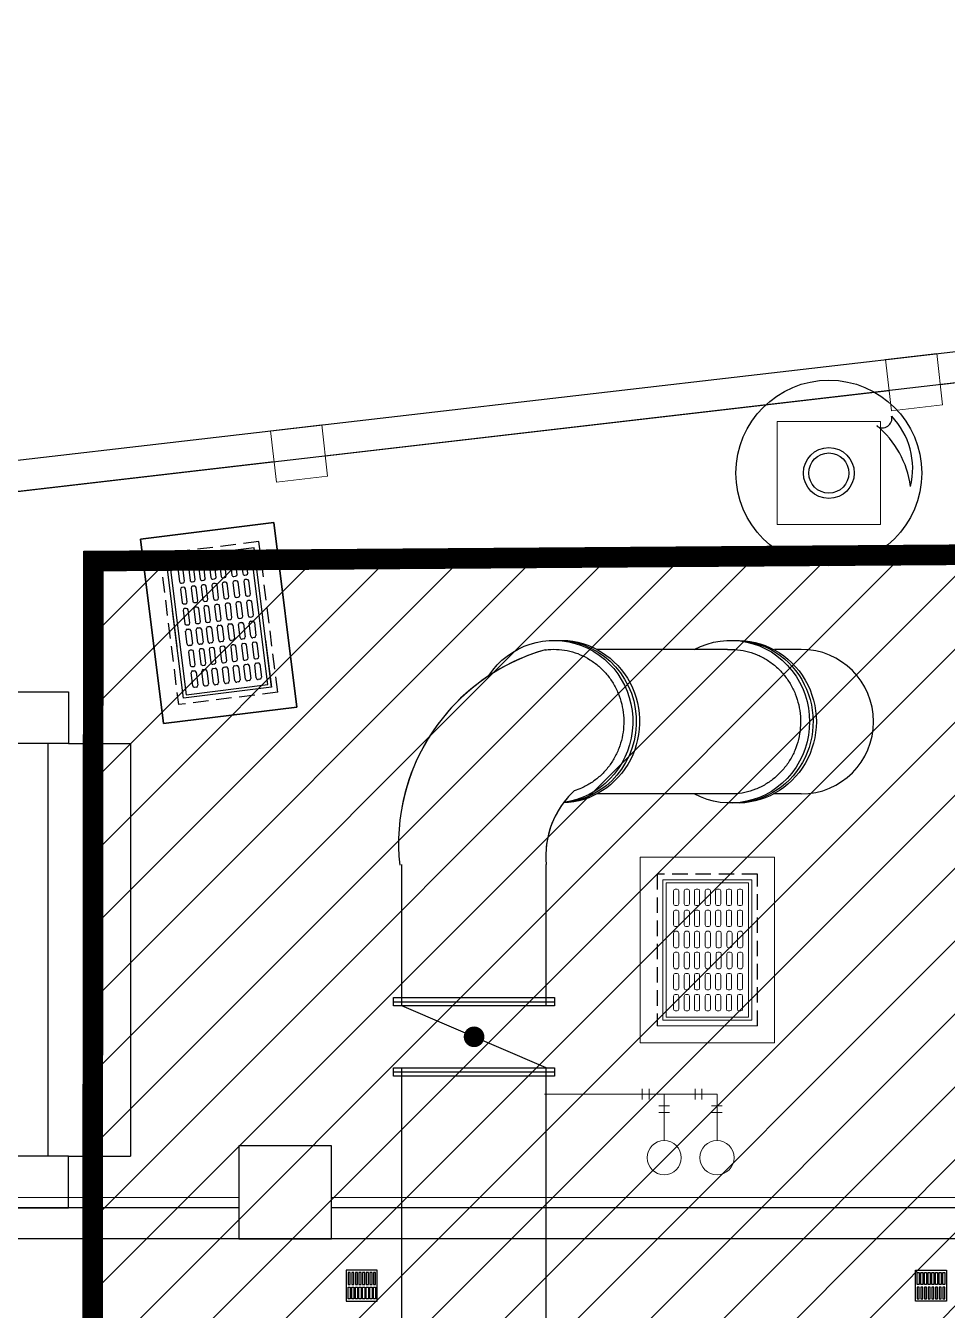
# Model space of a CAD drawing. Header units: inches. Extents: x 65856 to 131389, y 84027 to 134980.
# Drawn here: x 113004 to 117470, y 127765 to 133987 of the extents above; entities that cross this region are included whole.
import ezdxf

# ---------------------------------------------------------------- set-up
doc = ezdxf.new("R2010")
doc.units = ezdxf.units.IN
doc.header["$MEASUREMENT"] = 0
doc.linetypes.add('CENTER', pattern=[2, 1.25, -0.25, 0.25, -0.25])
doc.linetypes.add('HIDDEN', pattern=[0.375, 0.25, -0.125])
for name, color, linetype in [('71-12459_XREF-T-BLK_A1$0$BORDER', 6, 'Continuous'), ('M-HVAC-EQPM-NEW', 5, 'Continuous'), ('M-X-BKGD', 8, 'Continuous'), ('PIPE FLOOR PLAN', 252, 'Continuous')]:
    doc.layers.add(name, color=color, linetype=linetype)
doc.layers.add('DIM', color=251, linetype='Continuous', lineweight=0)

# ---------------------------------------------------------------- blocks, each defined once
blk = doc.blocks.new('123')
at = {"ltscale": 10}
blk.add_line((-750270.9, -1057851.2), (-750270.9, -1058151.2), dxfattribs=at)
at = {"layer": 'DIM', "ltscale": 10}
for points in [[(-746728.7, -1059077.8), (-746757.5, -1058829.5), (-747005.8, -1058858.2), (-746977, -1059106.6)], [(-746383.4, -1062057.9), (-746412.2, -1061809.5), (-746660.5, -1061838.3), (-746631.8, -1062086.6)]]:
    blk.add_lwpolyline(points, close=True, dxfattribs=at)
at = {"layer": 'PIPE FLOOR PLAN', "color": 8}
for p, q in [((-747981.2, -1049571), (-744963.5, -1075616.2)), ((-747830.2, -1049571), (-744795.1, -1075766.2)), ((-747830.2, -1049571), (-744795.1, -1075766.2)), ((-750670.9, -1072676.2), (-750670.9, -1054126.2)), ((-750670.9, -1072676.2), (-750670.9, -1054126.2)), ((-750520.9, -1058676.2), (-750520.9, -1054126.2)), ((-750520.9, -1058676.2), (-750520.9, -1054126.2)), ((-747223, -1056115), (-746906.5, -1058846.7)), ((-748270.9, -1057751.2), (-750270.9, -1057751.2)), ((-748270.9, -1057751.2), (-750270.9, -1057751.2)), ((-750270.9, -1057851.2), (-750270.9, -1058151.2)), ((-748270.9, -1057851.2), (-748270.9, -1058151.2)), ((-748270.9, -1057851.2), (-748270.9, -1058151.2)), ((-748270.9, -1058151.2), (-750270.9, -1058151.2)), ((-748270.9, -1058151.2), (-750270.9, -1058151.2)), ((-750520.9, -1062176.2), (-750520.9, -1059126.2)), ((-750520.9, -1062176.2), (-750520.9, -1059126.2)), ((-746877.7, -1059095.1), (-746561.2, -1061826.8)), ((-746532.4, -1062075.1), (-746215.9, -1064806.9))]:
    blk.add_line(p, q, dxfattribs=at)
for points in [[(-750270.9, -1057851.2), (-750270.9, -1057601.2), (-750520.9, -1057601.2), (-750520.9, -1057851.2)], [(-750270.9, -1057851.2), (-750270.9, -1057601.2), (-750520.9, -1057601.2), (-750520.9, -1057851.2)], [(-748270.9, -1057851.2), (-748270.9, -1057601.2), (-748020.9, -1057601.2), (-748020.9, -1057851.2)], [(-748270.9, -1057851.2), (-748270.9, -1057601.2), (-748020.9, -1057601.2), (-748020.9, -1057851.2)], [(-750220.9, -1059126.2), (-750220.9, -1058676.2), (-750670.9, -1058676.2), (-750670.9, -1059126.2)], [(-750220.9, -1059126.2), (-750220.9, -1058676.2), (-750670.9, -1058676.2), (-750670.9, -1059126.2)]]:
    blk.add_lwpolyline(points, close=True, dxfattribs=at)
blk = doc.blocks.new('PT-PA')
at = {"layer": 'DIM', "color": 2}
for p, q in [((175464.7, 21566.2), (175464.7, 20729.8)), ((175490.3, 21091.7), (175439.1, 21091.7)), ((175490.3, 21058.6), (175439.1, 21058.6)), ((175464.7, 20985.6), (175239.3, 20985.6)), ((175375.4, 21011.8), (175375.4, 20960.5)), ((175408.5, 21011.8), (175408.5, 20960.5)), ((175490.3, 20835.9), (175439.1, 20835.9)), ((175490.3, 20802.8), (175439.1, 20802.8)), ((175464.7, 20729.8), (175239.3, 20729.8)), ((175375.4, 20755.9), (175375.4, 20704.7)), ((175408.5, 20755.9), (175408.5, 20704.7))]:
    blk.add_line(p, q, dxfattribs=at)
for centre in [(175156.7, 20985.6), (175156.7, 20729.8)]:
    blk.add_circle(centre, 82.6, dxfattribs=at)

msp = doc.modelspace()

# ---------------------------------------------------------------- hatches: boundary and pattern name
at = {"layer": 'M-HVAC-EQPM-NEW'}
h = msp.add_hatch(dxfattribs=at)
h.set_pattern_fill('ANSI31', color=8, scale=2000)
h.set_pattern_definition([(45, (-70994.24, -76625.33), (-176.7767, 176.7767), [])])
h.paths.add_polyline_path([(113332, 131393.6), (128502.5, 131504.6), (128502.5, 129876.2), (128492, 120500.8), (113321.5, 120389.9)])

# ---------------------------------------------------------------- linework, layer by layer
at = {"layer": '71-12459_XREF-T-BLK_A1$0$BORDER', "color": 1, "linetype": 'HIDDEN', "ltscale": 30, "const_width": 100, "flags": 128}
msp.add_lwpolyline([(113332, 131393.6), (128502.5, 131504.6), (128502.5, 129876.2), (128502.5, 129876.2), (128492, 120500.8), (113321.5, 120389.9)], close=True, dxfattribs=at)
at = {"layer": 'M-X-BKGD', "color": 8, "linetype": 'Continuous', "lineweight": 0, "ltscale": 10}
for p, q in [((117435.7, 132249.3), (120167.5, 132565.8)), ((114455.7, 131904), (117187.4, 132220.5)), ((111475.6, 131558.7), (114207.3, 131875.2)), ((113111.8, 130510.8), (113111.8, 128510.8)), ((113211.8, 130510.8), (113511.8, 130510.8)), ((113211.8, 130510.8), (113511.8, 130510.8)), ((113511.8, 130510.8), (113511.8, 128510.8)), ((113511.8, 130510.8), (113511.8, 128510.8)), ((116151.7, 129725), (116160.1, 129725)), ((116203.6, 129725), (116212, 129725)), ((116252.9, 129725), (116261.3, 129725)), ((116305.2, 129725), (116313.6, 129725)), ((116355.2, 129725), (116363.6, 129725)), ((116408.1, 129725), (116416.5, 129725)), ((116460.9, 129725), (116469.3, 129725)), ((116143.4, 129694.8), (116143.4, 129631.4)), ((116160.1, 129703.1), (116151.7, 129703.1)), ((116168.4, 129631.4), (116168.4, 129694.8)), ((116195.3, 129694.8), (116195.3, 129631.4)), ((116212, 129703.1), (116203.6, 129703.1)), ((116220.3, 129631.4), (116220.3, 129694.8)), ((116244.6, 129694.8), (116244.6, 129631.4)), ((116261.3, 129703.1), (116252.9, 129703.1)), ((116269.6, 129631.4), (116269.6, 129694.8)), ((116296.9, 129694.8), (116296.9, 129631.4)), ((116313.6, 129703.1), (116305.2, 129703.1)), ((116321.9, 129631.4), (116321.9, 129694.8)), ((116346.9, 129694.8), (116346.9, 129631.4)), ((116363.6, 129703.1), (116355.2, 129703.1)), ((116371.9, 129631.4), (116371.9, 129694.8)), ((116399.8, 129694.8), (116399.8, 129631.4)), ((116416.5, 129703.1), (116408.1, 129703.1)), ((116424.8, 129631.4), (116424.8, 129694.8)), ((116452.6, 129694.8), (116452.6, 129631.4)), ((116469.3, 129703.1), (116460.9, 129703.1)), ((116477.6, 129631.4), (116477.6, 129694.8)), ((116151.7, 129623.1), (116160.1, 129623.1)), ((116160.1, 129600.4), (116151.7, 129600.4)), ((116203.6, 129623.1), (116212, 129623.1)), ((116212, 129600.4), (116203.6, 129600.4)), ((116252.9, 129623.1), (116261.3, 129623.1)), ((116261.3, 129600.4), (116252.9, 129600.4)), ((116305.2, 129623.1), (116313.6, 129623.1)), ((116313.6, 129600.4), (116305.2, 129600.4)), ((116355.2, 129623.1), (116363.6, 129623.1)), ((116365.9, 129600.4), (116357.5, 129600.4)), ((116408.1, 129623.1), (116416.5, 129623.1)), ((116418.2, 129600.4), (116409.8, 129600.4)), ((116460.9, 129623.1), (116469.3, 129623.1)), ((116470.5, 129600.4), (116462.1, 129600.4)), ((116143.4, 129592.1), (116143.4, 129528.7)), ((116168.4, 129528.7), (116168.4, 129592.1)), ((116195.3, 129592.1), (116195.3, 129528.7)), ((116220.3, 129528.7), (116220.3, 129592.1)), ((116244.6, 129592.1), (116244.6, 129528.7)), ((116269.6, 129528.7), (116269.6, 129592.1)), ((116296.9, 129592.1), (116296.9, 129528.7)), ((116321.9, 129528.7), (116321.9, 129592.1)), ((116349.2, 129592.1), (116349.2, 129528.7)), ((116374.2, 129528.7), (116374.2, 129592.1)), ((116401.5, 129592.1), (116401.5, 129528.7)), ((116426.5, 129528.7), (116426.5, 129592.1)), ((116453.8, 129592.1), (116453.8, 129528.7)), ((116478.8, 129528.7), (116478.8, 129592.1)), ((116143.4, 129427.8), (116143.4, 129491.2)), ((116151.7, 129520.4), (116160.1, 129520.4)), ((116151.7, 129499.5), (116160.1, 129499.5)), ((116168.4, 129491.2), (116168.4, 129427.8)), ((116195.3, 129427.8), (116195.3, 129491.2)), ((116203.6, 129520.4), (116212, 129520.4)), ((116203.6, 129499.5), (116212, 129499.5)), ((116220.3, 129491.2), (116220.3, 129427.8)), ((116244.6, 129427.8), (116244.6, 129491.2)), ((116252.9, 129520.4), (116261.3, 129520.4)), ((116252.9, 129499.5), (116261.3, 129499.5)), ((116269.6, 129491.2), (116269.6, 129427.8)), ((116296.9, 129427.8), (116296.9, 129491.2)), ((116305.2, 129520.4), (116313.6, 129520.4)), ((116305.2, 129499.5), (116313.6, 129499.5)), ((116321.9, 129491.2), (116321.9, 129427.8)), ((116349.2, 129427.8), (116349.2, 129491.2)), ((116357.5, 129520.4), (116365.9, 129520.4)), ((116357.5, 129499.5), (116365.9, 129499.5)), ((116374.2, 129491.2), (116374.2, 129427.8)), ((116401.5, 129427.8), (116401.5, 129491.2)), ((116409.8, 129520.4), (116418.2, 129520.4)), ((116409.8, 129499.5), (116418.2, 129499.5)), ((116426.5, 129491.2), (116426.5, 129427.8)), ((116453.8, 129427.8), (116453.8, 129491.2)), ((116462.1, 129520.4), (116470.5, 129520.4)), ((116462.1, 129499.5), (116470.5, 129499.5)), ((116478.8, 129491.2), (116478.8, 129427.8)), ((116160.1, 129419.5), (116151.7, 129419.5)), ((116212, 129419.5), (116203.6, 129419.5)), ((116261.3, 129419.5), (116252.9, 129419.5)), ((116313.6, 129419.5), (116305.2, 129419.5)), ((116365.9, 129419.5), (116357.5, 129419.5)), ((116418.2, 129419.5), (116409.8, 129419.5)), ((116470.5, 129419.5), (116462.1, 129419.5)), ((116143.4, 129325.1), (116143.4, 129388.5)), ((116151.7, 129396.8), (116160.1, 129396.8)), ((116168.4, 129388.5), (116168.4, 129325.1)), ((116195.3, 129325.1), (116195.3, 129388.5)), ((116203.6, 129396.8), (116212, 129396.8)), ((116220.3, 129388.5), (116220.3, 129325.1)), ((116244.6, 129325.1), (116244.6, 129388.5)), ((116252.9, 129396.8), (116261.3, 129396.8)), ((116269.6, 129388.5), (116269.6, 129325.1)), ((116296.9, 129325.1), (116296.9, 129388.5)), ((116305.2, 129396.8), (116313.6, 129396.8)), ((116321.9, 129388.5), (116321.9, 129325.1)), ((116346.9, 129325.1), (116346.9, 129388.5)), ((116355.2, 129396.8), (116363.6, 129396.8)), ((116371.9, 129388.5), (116371.9, 129325.1)), ((116399.8, 129325.1), (116399.8, 129388.5)), ((116408.1, 129396.8), (116416.5, 129396.8)), ((116424.8, 129388.5), (116424.8, 129325.1)), ((116452.6, 129325.1), (116452.6, 129388.5)), ((116460.9, 129396.8), (116469.3, 129396.8)), ((116477.6, 129388.5), (116477.6, 129325.1)), ((116160.1, 129316.8), (116151.7, 129316.8)), ((116151.7, 129295), (116160.1, 129295)), ((116212, 129316.8), (116203.6, 129316.8)), ((116203.6, 129295), (116212, 129295)), ((116261.3, 129316.8), (116252.9, 129316.8)), ((116252.9, 129295), (116261.3, 129295)), ((116313.6, 129316.8), (116305.2, 129316.8)), ((116305.2, 129295), (116313.6, 129295)), ((116363.6, 129316.8), (116355.2, 129316.8)), ((116355.2, 129295), (116363.6, 129295)), ((116416.5, 129316.8), (116408.1, 129316.8)), ((116408.1, 129295), (116416.5, 129295)), ((116469.3, 129316.8), (116460.9, 129316.8)), ((116460.9, 129295), (116469.3, 129295)), ((116143.4, 129223.3), (116143.4, 129286.7)), ((116168.4, 129286.7), (116168.4, 129223.3)), ((116195.3, 129223.3), (116195.3, 129286.7)), ((116220.3, 129286.7), (116220.3, 129223.3)), ((116244.6, 129223.3), (116244.6, 129286.7)), ((116269.6, 129286.7), (116269.6, 129223.3)), ((116296.9, 129223.3), (116296.9, 129286.7)), ((116321.9, 129286.7), (116321.9, 129223.3)), ((116346.9, 129223.3), (116346.9, 129286.7)), ((116371.9, 129286.7), (116371.9, 129223.3)), ((116399.8, 129223.3), (116399.8, 129286.7)), ((116424.8, 129286.7), (116424.8, 129223.3)), ((116452.6, 129223.3), (116452.6, 129286.7)), ((116477.6, 129286.7), (116477.6, 129223.3)), ((116160.1, 129215), (116151.7, 129215)), ((116212, 129215), (116203.6, 129215)), ((116261.3, 129215), (116252.9, 129215)), ((116313.6, 129215), (116305.2, 129215)), ((116363.6, 129215), (116355.2, 129215)), ((116416.5, 129215), (116408.1, 129215)), ((116469.3, 129215), (116460.9, 129215)), ((116549.4, 129142.5), (116064.4, 129142.5)), ((113511.8, 128510.8), (113211.8, 128510.8))]:
    msp.add_line(p, q, dxfattribs=at)
at = {"layer": 'M-X-BKGD', "color": 8}
for p, q in [((114064, 131405.9), (114055.7, 131404.8)), ((113741.6, 131357.3), (113749.4, 131294.3)), ((113757.1, 131367.6), (113748.8, 131366.5)), ((113774.3, 131297.4), (113766.4, 131360.3)), ((113793.1, 131363.7), (113800.9, 131300.8)), ((113808.6, 131374), (113800.3, 131372.9)), ((113825.7, 131303.9), (113817.9, 131366.8)), ((113842.1, 131369.8), (113849.9, 131306.9)), ((113857.6, 131380.1), (113849.3, 131379.1)), ((113874.7, 131310), (113866.9, 131372.9)), ((113893.9, 131376.3), (113901.8, 131313.4)), ((113909.5, 131386.6), (113901.2, 131385.5)), ((113926.6, 131316.5), (113918.8, 131379.4)), ((113943.6, 131382.5), (113951.4, 131319.6)), ((113959.1, 131392.8), (113950.8, 131391.7)), ((113976.2, 131322.7), (113968.4, 131385.6)), ((113996.1, 131389), (114003.9, 131326.1)), ((114011.6, 131399.3), (114003.3, 131398.3)), ((114028.7, 131329.2), (114020.9, 131392.1)), ((114048.5, 131395.6), (114056.3, 131332.7)), ((114081.1, 131335.8), (114073.3, 131398.7)), ((113758.7, 131287.1), (113767, 131288.2)), ((113810.2, 131293.6), (113818.5, 131294.6)), ((113859.2, 131299.7), (113867.5, 131300.7)), ((113870.2, 131279), (113861.9, 131278)), ((113911.1, 131306.2), (113919.4, 131307.2)), ((113922.1, 131285.5), (113913.8, 131284.5)), ((113956.2, 131281.4), (113964, 131218.5)), ((113960.7, 131312.4), (113969, 131313.4)), ((113971.7, 131291.7), (113963.4, 131290.7)), ((113988.8, 131221.6), (113981, 131284.5)), ((114008.7, 131288), (114016.5, 131225.1)), ((114013.2, 131318.9), (114021.5, 131319.9)), ((114024.2, 131298.3), (114015.9, 131297.2)), ((114041.3, 131228.1), (114033.5, 131291)), ((114061.1, 131294.5), (114068.9, 131231.6)), ((114065.6, 131325.4), (114073.9, 131326.5)), ((114076.6, 131304.8), (114068.3, 131303.8)), ((114093.7, 131234.7), (114085.9, 131297.6)), ((113754.2, 131256.2), (113762.1, 131193.3)), ((113769.7, 131266.5), (113761.4, 131265.5)), ((113786.9, 131196.4), (113779, 131259.3)), ((113805.7, 131262.6), (113813.6, 131199.7)), ((113821.2, 131272.9), (113812.9, 131271.9)), ((113838.4, 131202.8), (113830.5, 131265.7)), ((113854.7, 131268.7), (113862.5, 131205.8)), ((113887.3, 131208.9), (113879.5, 131271.8)), ((113906.6, 131275.2), (113914.4, 131212.3)), ((113939.2, 131215.4), (113931.4, 131278.3)), ((114025.8, 131217.8), (114034.1, 131218.9)), ((114078.2, 131224.4), (114086.5, 131225.4)), ((113771.3, 131186.1), (113779.7, 131187.1)), ((113782.5, 131164.6), (113774.1, 131163.6)), ((113799.6, 131094.5), (113791.7, 131157.4)), ((113818.4, 131160.7), (113826.3, 131097.8)), ((113822.8, 131192.5), (113831.2, 131193.5)), ((113834, 131171), (113825.6, 131170)), ((113851.1, 131100.9), (113843.2, 131163.8)), ((113867.4, 131166.8), (113875.3, 131103.9)), ((113871.8, 131198.6), (113880.1, 131199.7)), ((113882.9, 131177.1), (113874.6, 131176.1)), ((113900.1, 131107), (113892.2, 131169.9)), ((113919.3, 131173.3), (113927.1, 131110.4)), ((113923.7, 131205.1), (113932, 131206.1)), ((113934.8, 131183.6), (113926.5, 131182.6)), ((113951.9, 131113.5), (113944.1, 131176.4)), ((113971.2, 131179.8), (113979, 131116.9)), ((113973.3, 131211.3), (113981.6, 131212.3)), ((113986.7, 131190.1), (113978.4, 131189.1)), ((114003.8, 131120), (113996, 131182.9)), ((114023, 131186.3), (114030.9, 131123.4)), ((114038.6, 131196.6), (114030.3, 131195.5)), ((114055.7, 131126.5), (114047.9, 131189.4)), ((114074.9, 131192.7), (114082.8, 131129.8)), ((114090.5, 131203.1), (114082.1, 131202)), ((114107.6, 131132.9), (114099.7, 131195.8)), ((113766.9, 131154.3), (113774.8, 131091.4)), ((113884.5, 131096.7), (113892.8, 131097.8)), ((113936.4, 131103.2), (113944.7, 131104.2)), ((113988.3, 131109.7), (113996.6, 131110.7)), ((114040.2, 131116.2), (114048.5, 131117.2)), ((114042.8, 131095.4), (114051.1, 131096.4)), ((114095.3, 131029.7), (114087.4, 131092.6)), ((114092.1, 131122.6), (114100.4, 131123.7)), ((114094.6, 131101.9), (114103, 131102.9)), ((114112.2, 131095.7), (114120.1, 131032.8)), ((113787.3, 130991.2), (113779.4, 131054.1)), ((113784.1, 131084.2), (113792.4, 131085.2)), ((113786.7, 131063.4), (113795, 131064.5)), ((113804.2, 131057.2), (113812.1, 130994.3)), ((113838.8, 130997.7), (113830.9, 131060.6)), ((113835.5, 131090.6), (113843.9, 131091.6)), ((113838.1, 131069.8), (113846.5, 131070.9)), ((113855.7, 131063.7), (113863.6, 131000.8)), ((113887.8, 131003.8), (113879.9, 131066.7)), ((113887.1, 131076), (113895.4, 131077)), ((113904.7, 131069.8), (113912.6, 131006.9)), ((113939.6, 131010.3), (113931.8, 131073.2)), ((113939, 131082.4), (113947.3, 131083.5)), ((113956.6, 131076.3), (113964.4, 131013.4)), ((113991.5, 131016.7), (113983.7, 131079.6)), ((113990.9, 131088.9), (113999.2, 131089.9)), ((114008.5, 131082.7), (114016.3, 131019.8)), ((114043.4, 131023.2), (114035.6, 131086.1)), ((114060.4, 131089.2), (114068.2, 131026.3)), ((113804.9, 130985.1), (113796.6, 130984)), ((113856.4, 130991.5), (113848.1, 130990.5)), ((113860.3, 130969.1), (113852, 130968.1)), ((113905.4, 130997.6), (113897, 130996.6)), ((113909.3, 130975.2), (113901, 130974.2)), ((113926.4, 130905.1), (113918.6, 130968)), ((113945.6, 130971.4), (113953.5, 130908.5)), ((113957.2, 131004.1), (113948.9, 131003)), ((113961.2, 130981.7), (113952.9, 130980.7)), ((113978.3, 130911.6), (113970.5, 130974.5)), ((113997.5, 130977.9), (114005.4, 130915)), ((114009.1, 131010.6), (114000.8, 131009.5)), ((114013.1, 130988.2), (114004.7, 130987.2)), ((114030.2, 130918.1), (114022.3, 130981)), ((114049.4, 130984.4), (114057.3, 130921.5)), ((114061, 131017), (114052.7, 131016)), ((114064.9, 130994.7), (114056.6, 130993.6)), ((114082.1, 130924.6), (114074.2, 130987.5)), ((114101.3, 130990.8), (114109.1, 130927.9)), ((114112.9, 131023.5), (114104.6, 131022.5)), ((114116.8, 131001.2), (114108.5, 131000.1)), ((114134, 130931), (114126.1, 130993.9)), ((113793.3, 130952.4), (113801.1, 130889.5)), ((113808.8, 130962.7), (113800.5, 130961.7)), ((113826, 130892.6), (113818.1, 130955.5)), ((113844.8, 130958.8), (113852.6, 130895.9)), ((113877.4, 130899), (113869.6, 130961.9)), ((113893.8, 130964.9), (113901.6, 130902)), ((114014.7, 130907.8), (114023, 130908.8)), ((114066.5, 130914.3), (114074.9, 130915.3)), ((114118.4, 130920.7), (114126.7, 130921.8)), ((113813.7, 130789.3), (113805.8, 130852.2)), ((113810.4, 130882.3), (113818.7, 130883.3)), ((113813, 130861.5), (113821.3, 130862.5)), ((113830.6, 130855.3), (113838.5, 130792.4)), ((113865.1, 130795.8), (113857.3, 130858.7)), ((113861.9, 130888.7), (113870.2, 130889.7)), ((113864.5, 130867.9), (113872.8, 130869)), ((113882.1, 130861.8), (113890, 130798.9)), ((113914.1, 130801.9), (113906.3, 130864.8)), ((113910.9, 130894.8), (113919.2, 130895.9)), ((113913.5, 130874.1), (113921.8, 130875.1)), ((113931.1, 130867.9), (113938.9, 130805)), ((113966, 130808.4), (113958.1, 130871.3)), ((113962.8, 130901.3), (113971.1, 130902.3)), ((113965.4, 130880.5), (113973.7, 130881.6)), ((113983, 130874.4), (113990.8, 130811.5)), ((114017.9, 130814.8), (114010, 130877.7)), ((114017.2, 130887), (114025.6, 130888)), ((114034.8, 130880.8), (114042.7, 130817.9)), ((114069.8, 130821.3), (114061.9, 130884.2)), ((114069.1, 130893.5), (114077.5, 130894.5)), ((114086.7, 130887.3), (114094.6, 130824.4)), ((114121.7, 130827.8), (114113.8, 130890.7)), ((114121, 130900), (114129.3, 130901)), ((114138.6, 130893.8), (114146.5, 130830.9)), ((113831.2, 130783.2), (113822.9, 130782.1)), ((113882.7, 130789.6), (113874.4, 130788.6)), ((113931.7, 130795.7), (113923.4, 130794.7)), ((113983.6, 130802.2), (113975.3, 130801.1)), ((114035.5, 130808.7), (114027.2, 130807.6)), ((114087.4, 130815.1), (114079, 130814.1)), ((114139.2, 130821.6), (114130.9, 130820.6)), ((113111.8, 130510.8), (113111.8, 128510.8))]:
    msp.add_line(p, q, dxfattribs=at)
at = {"layer": 'M-X-BKGD', "color": 252}
for p, q in [((116404.3, 130965.8), (115771.7, 130965.8)), ((116762.1, 130965.8), (116632.1, 130965.8)), ((116435, 130265.8), (115771.7, 130265.8)), ((116762.1, 130265.8), (116627.6, 130265.8))]:
    msp.add_line(p, q, dxfattribs=at)
at = {"layer": 'M-X-BKGD', "color": 8, "linetype": 'HIDDEN', "ltscale": 300}
msp.add_line((114225.5, 130758.4), (113744.3, 130698.3), dxfattribs=at)
at = {"layer": 'M-X-BKGD', "color": 252, "linetype": 'Continuous', "ltscale": 10}
for p, q in [((114826.8, 129239.5), (114826.8, 129923.6)), ((115526.8, 129239.5), (115526.8, 129923.6))]:
    msp.add_line(p, q, dxfattribs=at)
at = {"layer": 'M-X-BKGD', "color": 252, "linetype": 'Continuous', "lineweight": 0, "ltscale": 10}
for p, q in [((116143.4, 129796.7), (116143.4, 129733.3)), ((116160.1, 129805), (116151.7, 129805)), ((116168.4, 129733.3), (116168.4, 129796.7)), ((116195.3, 129796.7), (116195.3, 129733.3)), ((116212, 129805), (116203.6, 129805)), ((116220.3, 129733.3), (116220.3, 129796.7)), ((116244.6, 129796.7), (116244.6, 129733.3)), ((116261.3, 129805), (116252.9, 129805)), ((116269.6, 129733.3), (116269.6, 129796.7)), ((116296.9, 129796.7), (116296.9, 129733.3)), ((116313.6, 129805), (116305.2, 129805)), ((116321.9, 129733.3), (116321.9, 129796.7)), ((116346.9, 129796.7), (116346.9, 129733.3)), ((116363.6, 129805), (116355.2, 129805)), ((116371.9, 129733.3), (116371.9, 129796.7)), ((116399.8, 129796.7), (116399.8, 129733.3)), ((116416.5, 129805), (116408.1, 129805)), ((116424.8, 129733.3), (116424.8, 129796.7)), ((116452.6, 129796.7), (116452.6, 129733.3)), ((116469.3, 129805), (116460.9, 129805)), ((116477.6, 129733.3), (116477.6, 129796.7))]:
    msp.add_line(p, q, dxfattribs=at)
at = {"layer": 'M-X-BKGD', "color": 8, "linetype": 'Continuous', "ltscale": 3.5}
for p, q in [((114786.8, 129259.5), (115566.8, 129259.5)), ((114786.8, 128919.5), (115566.8, 128919.5))]:
    msp.add_line(p, q, dxfattribs=at)
at = {"layer": 'M-X-BKGD', "color": 8, "linetype": 'Continuous'}
msp.add_line((115526.8, 128939.5), (114826.8, 129239.5), dxfattribs=at)
at = {"layer": 'M-X-BKGD', "color": 8, "linetype": 'Continuous', "ltscale": 10}
for p, q in [((114826.8, 127103), (114826.8, 128939.5)), ((115526.8, 127103), (115526.8, 128939.5))]:
    msp.add_line(p, q, dxfattribs=at)
at = {"layer": 'M-X-BKGD', "color": 8, "linetype": 'Continuous', "lineweight": 0, "ltscale": 10}
for points in [[(117418.5, 132398.3), (117170.1, 132369.5), (117198.9, 132121.2), (117447.2, 132150)], [(114438.4, 132053), (114190.1, 132024.3), (114218.8, 131775.9), (114467.2, 131804.7)], [(116645.7, 131570), (117145.7, 131570), (117145.7, 132070), (116645.7, 132070)], [(113561.1, 131499.3), (113672.6, 130606.2), (114317.6, 130686.8), (114206.1, 131579.8)], [(113211.8, 130510.8), (112961.8, 130510.8), (112961.8, 130760.8), (113211.8, 130760.8)], [(113211.8, 130510.8), (112961.8, 130510.8), (112961.8, 130760.8), (113211.8, 130760.8)], [(114036.8, 128110.8), (114486.8, 128110.8), (114486.8, 128560.8), (114036.8, 128560.8)], [(113211.8, 128510.8), (112961.8, 128510.8), (112961.8, 128260.8), (113211.8, 128260.8)], [(128036.8, 104560.8), (109486.8, 104560.8), (109486.8, 128110.8), (128036.8, 128110.8)]]:
    msp.add_lwpolyline(points, close=True, dxfattribs=at)
at = {"layer": 'M-X-BKGD', "color": 8}
for points in [[(113561.1, 131499.3), (113672.6, 130606.2), (114317.6, 130686.8), (114206.1, 131579.8)], [(113561.1, 131499.3), (114206.1, 131579.8), (114317.6, 130686.8), (113672.6, 130606.2)], [(114557.4, 127959), (114557.4, 127809), (114707.4, 127809), (114707.4, 127959)], [(114566.1, 127947.9), (114566.1, 127890.1), (114576.1, 127890.1), (114576.1, 127947.9)], [(114583.8, 127947.9), (114583.8, 127890.1), (114593.8, 127890.1), (114593.8, 127947.9)], [(114601.5, 127947.9), (114601.5, 127890.1), (114611.5, 127890.1), (114611.5, 127947.9)], [(114619.2, 127947.9), (114619.2, 127890.1), (114629.2, 127890.1), (114629.2, 127947.9)], [(114636.9, 127947.9), (114636.9, 127890.1), (114646.9, 127890.1), (114646.9, 127947.9)], [(114654.6, 127947.9), (114654.6, 127890.1), (114664.6, 127890.1), (114664.6, 127947.9)], [(114672.3, 127947.9), (114672.3, 127890.1), (114682.3, 127890.1), (114682.3, 127947.9)], [(114690, 127947.9), (114690, 127890.1), (114700, 127890.1), (114700, 127947.9)], [(117466.2, 127959), (117466.2, 127809), (117316.2, 127809), (117316.2, 127959)], [(117333.6, 127947.9), (117333.6, 127890.1), (117323.6, 127890.1), (117323.6, 127947.9)], [(117351.3, 127947.9), (117351.3, 127890.1), (117341.3, 127890.1), (117341.3, 127947.9)], [(117369, 127947.9), (117369, 127890.1), (117359, 127890.1), (117359, 127947.9)], [(117386.7, 127947.9), (117386.7, 127890.1), (117376.7, 127890.1), (117376.7, 127947.9)], [(117404.4, 127947.9), (117404.4, 127890.1), (117394.4, 127890.1), (117394.4, 127947.9)], [(117422.1, 127947.9), (117422.1, 127890.1), (117412.1, 127890.1), (117412.1, 127947.9)], [(117439.8, 127947.9), (117439.8, 127890.1), (117429.8, 127890.1), (117429.8, 127947.9)], [(117457.5, 127947.9), (117457.5, 127890.1), (117447.5, 127890.1), (117447.5, 127947.9)], [(114566.1, 127820.6), (114566.1, 127877.4), (114576.1, 127877.4), (114576.1, 127820.6)], [(114583.8, 127820.6), (114583.8, 127877.4), (114593.8, 127877.4), (114593.8, 127820.6)], [(114601.5, 127820.6), (114601.5, 127877.4), (114611.5, 127877.4), (114611.5, 127820.6)], [(114619.2, 127820.6), (114619.2, 127877.4), (114629.2, 127877.4), (114629.2, 127820.6)], [(114636.9, 127820.6), (114636.9, 127877.4), (114646.9, 127877.4), (114646.9, 127820.6)], [(114654.6, 127820.6), (114654.6, 127877.4), (114664.6, 127877.4), (114664.6, 127820.6)], [(114672.3, 127820.6), (114672.3, 127877.4), (114682.3, 127877.4), (114682.3, 127820.6)], [(114690, 127820.6), (114690, 127877.4), (114700, 127877.4), (114700, 127820.6)], [(117333.6, 127820.6), (117333.6, 127877.4), (117323.6, 127877.4), (117323.6, 127820.6)], [(117351.3, 127820.6), (117351.3, 127877.4), (117341.3, 127877.4), (117341.3, 127820.6)], [(117369, 127820.6), (117369, 127877.4), (117359, 127877.4), (117359, 127820.6)], [(117386.7, 127820.6), (117386.7, 127877.4), (117376.7, 127877.4), (117376.7, 127820.6)], [(117404.4, 127820.6), (117404.4, 127877.4), (117394.4, 127877.4), (117394.4, 127820.6)], [(117422.1, 127820.6), (117422.1, 127877.4), (117412.1, 127877.4), (117412.1, 127820.6)], [(117439.8, 127820.6), (117439.8, 127877.4), (117429.8, 127877.4), (117429.8, 127820.6)], [(117457.5, 127820.6), (117457.5, 127877.4), (117447.5, 127877.4), (117447.5, 127820.6)]]:
    msp.add_lwpolyline(points, close=True, dxfattribs=at)
at = {"layer": 'M-X-BKGD', "color": 8, "linetype": 'HIDDEN', "ltscale": 300}
msp.add_lwpolyline([(114225.5, 130758.4), (114134.5, 131487.7), (113653.2, 131427.6), (113744.3, 130698.3)], dxfattribs=at)
at = {"layer": 'M-X-BKGD', "color": 8, "linetype": 'Continuous', "ltscale": 300}
for points in [[(114194.9, 130782.3), (114110.6, 131457), (113683.9, 131403.8), (113736.9, 130979.7)], [(114166.3, 131010.6), (114194.9, 130782.3), (113768.2, 130729), (113715.2, 131153)]]:
    msp.add_lwpolyline(points, dxfattribs=at)
msp.add_lwpolyline([(113700.7, 131390.7), (113781.2, 130745.8), (114178.1, 130795.3), (114097.6, 131440.3)], close=True, dxfattribs=at)
at = {"layer": 'M-X-BKGD', "color": 252, "linetype": 'Continuous', "lineweight": 0, "ltscale": 10}
for points in [[(115981.9, 129960), (115981.9, 129060), (116631.9, 129060), (116631.9, 129960)], [(115981.9, 129960), (115981.9, 129060), (116631.9, 129060), (116631.9, 129960)], [(116106.9, 129835), (116106.9, 129185), (116506.9, 129185), (116506.9, 129835)]]:
    msp.add_lwpolyline(points, close=True, dxfattribs=at)
at = {"layer": 'M-X-BKGD', "color": 252, "linetype": 'HIDDEN', "ltscale": 300}
msp.add_lwpolyline([(116549.4, 129142.5), (116549.4, 129877.5), (116064.4, 129877.5), (116064.4, 129142.5)], dxfattribs=at)
at = {"layer": 'M-X-BKGD', "color": 252, "linetype": 'Continuous', "lineweight": 0, "ltscale": 10}
msp.add_lwpolyline([(116521.9, 129170), (116521.9, 129850), (116091.9, 129850), (116091.9, 129422.6)], dxfattribs=at)
at = {"layer": 'M-X-BKGD', "color": 8, "linetype": 'Continuous', "lineweight": 0, "ltscale": 10}
for points in [[(116521.9, 129400), (116521.9, 129170), (116091.9, 129170), (116091.9, 129597.3)], [(109486.8, 128310.8), (114036.8, 128310.8)], [(114486.8, 128310.8), (117536.8, 128310.8)]]:
    msp.add_lwpolyline(points, dxfattribs=at)
at = {"layer": 'M-X-BKGD', "color": 8, "linetype": 'Continuous', "ltscale": 3.5}
for points in [[(114786.8, 129239.5), (114786.8, 129279.5), (115566.8, 129279.5), (115566.8, 129239.5)], [(114786.8, 128899.5), (114786.8, 128939.5), (115566.8, 128939.5), (115566.8, 128899.5)]]:
    msp.add_lwpolyline(points, close=True, dxfattribs=at)
at = {"layer": 'M-X-BKGD', "color": 8, "linetype": 'CENTER', "const_width": 50}
msp.add_lwpolyline([(115176.8, 129064.5, 1), (115176.8, 129114.5, 1)], format="xyb", close=True, dxfattribs=at)
at = {"layer": 'M-X-BKGD', "color": 8}
for radius in [450, 123.3, 97.2]:
    msp.add_circle((116895.7, 131820), radius, dxfattribs=at)
for centre, radius, start, end in [((117155.2, 132085.1), 46.1, 234.30955, 13.25782), ((116933.1, 131841), 369, 346.56355, 43.6447), ((116829.8, 131690.8), 466.6, 7.94413, 50.23802), ((114056.7, 131396.6), 8.31, 97.11675, 187.11675), ((114065, 131397.6), 8.31, 7.11675, 97.11675), ((113749.8, 131358.3), 8.31, 97.11675, 187.11675), ((113758.2, 131359.3), 8.31, 7.11675, 97.11675), ((113801.3, 131364.7), 8.31, 97.11675, 187.11675), ((113809.7, 131365.7), 8.31, 7.11675, 97.11675), ((113850.3, 131370.8), 8.31, 97.11675, 187.11675), ((113858.6, 131371.9), 8.31, 7.11675, 97.11675), ((113902.2, 131377.3), 8.31, 97.11675, 187.11675), ((113910.5, 131378.3), 8.31, 7.11675, 97.11675), ((113951.8, 131383.5), 8.31, 97.11675, 187.11675), ((113960.1, 131384.5), 8.31, 7.11675, 97.11675), ((114004.3, 131390), 8.31, 97.11675, 187.11675), ((114012.6, 131391.1), 8.31, 7.11675, 97.11675), ((113757.7, 131295.4), 8.31, 187.11675, 277.11675), ((113766, 131296.4), 8.31, 277.11675, 7.11675), ((113809.2, 131301.8), 8.31, 187.11675, 277.11675), ((113817.5, 131302.8), 8.31, 277.11675, 7.11675), ((113858.2, 131307.9), 8.31, 187.11675, 277.11675), ((113866.5, 131309), 8.31, 277.11675, 7.11675), ((113871.2, 131270.8), 8.31, 7.11675, 97.11675), ((113910, 131314.4), 8.31, 187.11675, 277.11675), ((113914.8, 131276.2), 8.31, 97.11675, 187.11675), ((113918.4, 131315.4), 8.31, 277.11675, 7.11675), ((113923.1, 131277.3), 8.31, 7.11675, 97.11675), ((113959.7, 131320.6), 8.31, 187.11675, 277.11675), ((113964.4, 131282.4), 8.31, 97.11675, 187.11675), ((113968, 131321.6), 8.31, 277.11675, 7.11675), ((113972.7, 131283.5), 8.31, 7.11675, 97.11675), ((114012.1, 131327.1), 8.31, 187.11675, 277.11675), ((114016.9, 131289), 8.31, 97.11675, 187.11675), ((114020.5, 131328.2), 8.31, 277.11675, 7.11675), ((114025.2, 131290), 8.31, 7.11675, 97.11675), ((114064.6, 131333.7), 8.31, 187.11675, 277.11675), ((114069.3, 131295.5), 8.31, 97.11675, 187.11675), ((114072.9, 131334.7), 8.31, 277.11675, 7.11675), ((114077.6, 131296.6), 8.31, 7.11675, 97.11675), ((113762.5, 131257.2), 8.31, 97.11675, 187.11675), ((113770.8, 131258.3), 8.31, 7.11675, 97.11675), ((113813.9, 131263.6), 8.31, 97.11675, 187.11675), ((113822.3, 131264.7), 8.31, 7.11675, 97.11675), ((113862.9, 131269.8), 8.31, 97.11675, 187.11675), ((113972.3, 131219.5), 8.31, 187.11675, 277.11675), ((113980.6, 131220.6), 8.31, 277.11675, 7.11675), ((114024.8, 131226.1), 8.31, 187.11675, 277.11675), ((114033.1, 131227.1), 8.31, 277.11675, 7.11675), ((114077.2, 131232.6), 8.31, 187.11675, 277.11675), ((114085.5, 131233.7), 8.31, 277.11675, 7.11675), ((113770.3, 131194.3), 8.31, 187.11675, 277.11675), ((113775.2, 131155.3), 8.31, 97.11675, 187.11675), ((113778.6, 131195.4), 8.31, 277.11675, 7.11675), ((113783.5, 131156.4), 8.31, 7.11675, 97.11675), ((113821.8, 131200.7), 8.31, 187.11675, 277.11675), ((113826.7, 131161.7), 8.31, 97.11675, 187.11675), ((113830.1, 131201.8), 8.31, 277.11675, 7.11675), ((113835, 131162.8), 8.31, 7.11675, 97.11675), ((113870.8, 131206.9), 8.31, 187.11675, 277.11675), ((113875.6, 131167.9), 8.31, 97.11675, 187.11675), ((113879.1, 131207.9), 8.31, 277.11675, 7.11675), ((113884, 131168.9), 8.31, 7.11675, 97.11675), ((113922.7, 131213.3), 8.31, 187.11675, 277.11675), ((113927.5, 131174.3), 8.31, 97.11675, 187.11675), ((113931, 131214.4), 8.31, 277.11675, 7.11675), ((113935.9, 131175.4), 8.31, 7.11675, 97.11675), ((113979.4, 131180.8), 8.31, 97.11675, 187.11675), ((113987.7, 131181.9), 8.31, 7.11675, 97.11675), ((114031.3, 131187.3), 8.31, 97.11675, 187.11675), ((114039.6, 131188.3), 8.31, 7.11675, 97.11675), ((114083.2, 131193.8), 8.31, 97.11675, 187.11675), ((114091.5, 131194.8), 8.31, 7.11675, 97.11675), ((113791.4, 131093.5), 8.31, 277.11675, 7.11675), ((113834.5, 131098.8), 8.31, 187.11675, 277.11675), ((113842.8, 131099.9), 8.31, 277.11675, 7.11675), ((113883.5, 131105), 8.31, 187.11675, 277.11675), ((113891.8, 131106), 8.31, 277.11675, 7.11675), ((113935.4, 131111.4), 8.31, 187.11675, 277.11675), ((113943.7, 131112.5), 8.31, 277.11675, 7.11675), ((113987.3, 131117.9), 8.31, 187.11675, 277.11675), ((113995.6, 131119), 8.31, 277.11675, 7.11675), ((114039.1, 131124.4), 8.31, 187.11675, 277.11675), ((114043.8, 131087.1), 8.31, 97.11675, 187.11675), ((114047.5, 131125.4), 8.31, 277.11675, 7.11675), ((114052.1, 131088.2), 8.31, 7.11675, 97.11675), ((114091, 131130.9), 8.31, 187.11675, 277.11675), ((114095.7, 131093.6), 8.31, 97.11675, 187.11675), ((114099.4, 131131.9), 8.31, 277.11675, 7.11675), ((114104, 131094.7), 8.31, 7.11675, 97.11675), ((113783, 131092.4), 8.31, 187.11675, 277.11675), ((113787.7, 131055.2), 8.31, 97.11675, 187.11675), ((113796, 131056.2), 8.31, 7.11675, 97.11675), ((113839.2, 131061.6), 8.31, 97.11675, 187.11675), ((113847.5, 131062.6), 8.31, 7.11675, 97.11675), ((113888.1, 131067.7), 8.31, 97.11675, 187.11675), ((113896.5, 131068.8), 8.31, 7.11675, 97.11675), ((113940, 131074.2), 8.31, 97.11675, 187.11675), ((113948.4, 131075.2), 8.31, 7.11675, 97.11675), ((113991.9, 131080.7), 8.31, 97.11675, 187.11675), ((114000.2, 131081.7), 8.31, 7.11675, 97.11675), ((114111.9, 131031.8), 8.31, 277.11675, 7.11675), ((113795.5, 130992.3), 8.31, 187.11675, 277.11675), ((113803.9, 130993.3), 8.31, 277.11675, 7.11675), ((113847, 130998.7), 8.31, 187.11675, 277.11675), ((113853, 130959.8), 8.31, 97.11675, 187.11675), ((113855.3, 130999.7), 8.31, 277.11675, 7.11675), ((113861.4, 130960.9), 8.31, 7.11675, 97.11675), ((113896, 131004.8), 8.31, 187.11675, 277.11675), ((113902, 130966), 8.31, 97.11675, 187.11675), ((113904.3, 131005.9), 8.31, 277.11675, 7.11675), ((113910.3, 130967), 8.31, 7.11675, 97.11675), ((113947.9, 131011.3), 8.31, 187.11675, 277.11675), ((113953.9, 130972.4), 8.31, 97.11675, 187.11675), ((113956.2, 131012.3), 8.31, 277.11675, 7.11675), ((113962.2, 130973.5), 8.31, 7.11675, 97.11675), ((113999.8, 131017.8), 8.31, 187.11675, 277.11675), ((114005.8, 130978.9), 8.31, 97.11675, 187.11675), ((114008.1, 131018.8), 8.31, 277.11675, 7.11675), ((114014.1, 130980), 8.31, 7.11675, 97.11675), ((114051.6, 131024.2), 8.31, 187.11675, 277.11675), ((114057.7, 130985.4), 8.31, 97.11675, 187.11675), ((114060, 131025.3), 8.31, 277.11675, 7.11675), ((114066, 130986.4), 8.31, 7.11675, 97.11675), ((114103.5, 131030.7), 8.31, 187.11675, 277.11675), ((114109.5, 130991.9), 8.31, 97.11675, 187.11675), ((114117.9, 130992.9), 8.31, 7.11675, 97.11675), ((113801.5, 130953.4), 8.31, 97.11675, 187.11675), ((113809.9, 130954.5), 8.31, 7.11675, 97.11675), ((113961.7, 130909.5), 8.31, 187.11675, 277.11675), ((113970.1, 130910.6), 8.31, 277.11675, 7.11675), ((114013.6, 130916), 8.31, 187.11675, 277.11675), ((114021.9, 130917.1), 8.31, 277.11675, 7.11675), ((114065.5, 130922.5), 8.31, 187.11675, 277.11675), ((114073.8, 130923.5), 8.31, 277.11675, 7.11675), ((114117.4, 130929), 8.31, 187.11675, 277.11675), ((114125.7, 130930), 8.31, 277.11675, 7.11675), ((113809.4, 130890.5), 8.31, 187.11675, 277.11675), ((113814, 130853.3), 8.31, 97.11675, 187.11675), ((113817.7, 130891.6), 8.31, 277.11675, 7.11675), ((113822.4, 130854.3), 8.31, 7.11675, 97.11675), ((113860.9, 130896.9), 8.31, 187.11675, 277.11675), ((113865.5, 130859.7), 8.31, 97.11675, 187.11675), ((113869.2, 130898), 8.31, 277.11675, 7.11675), ((113873.9, 130860.7), 8.31, 7.11675, 97.11675), ((113909.9, 130903.1), 8.31, 187.11675, 277.11675), ((113914.5, 130865.8), 8.31, 97.11675, 187.11675), ((113918.2, 130904.1), 8.31, 277.11675, 7.11675), ((113922.8, 130866.9), 8.31, 7.11675, 97.11675), ((113966.4, 130872.3), 8.31, 97.11675, 187.11675), ((113974.7, 130873.3), 8.31, 7.11675, 97.11675), ((114018.3, 130878.8), 8.31, 97.11675, 187.11675), ((114026.6, 130879.8), 8.31, 7.11675, 97.11675), ((114070.2, 130885.2), 8.31, 97.11675, 187.11675), ((114078.5, 130886.3), 8.31, 7.11675, 97.11675), ((114122, 130891.7), 8.31, 97.11675, 187.11675), ((114130.4, 130892.8), 8.31, 7.11675, 97.11675), ((113821.9, 130790.4), 8.31, 187.11675, 277.11675), ((113830.2, 130791.4), 8.31, 277.11675, 7.11675), ((113873.4, 130796.8), 8.31, 187.11675, 277.11675), ((113881.7, 130797.8), 8.31, 277.11675, 7.11675), ((113922.4, 130802.9), 8.31, 187.11675, 277.11675), ((113930.7, 130804), 8.31, 277.11675, 7.11675), ((113974.2, 130809.4), 8.31, 187.11675, 277.11675), ((113982.6, 130810.4), 8.31, 277.11675, 7.11675), ((114026.1, 130815.9), 8.31, 187.11675, 277.11675), ((114034.5, 130816.9), 8.31, 277.11675, 7.11675), ((114078, 130822.3), 8.31, 187.11675, 277.11675), ((114086.3, 130823.4), 8.31, 277.11675, 7.11675), ((114129.9, 130828.8), 8.31, 187.11675, 277.11675), ((114138.2, 130829.9), 8.31, 277.11675, 7.11675)]:
    msp.add_arc(centre, radius, start, end, dxfattribs=at)
at = {"layer": 'M-X-BKGD', "color": 252, "linetype": 'Continuous', "ltscale": 10}
for centre, radius, start, end in [((115787.2, 130024.1), 976.4, 105.81434, 186.09248), ((115787.2, 130024.1), 976.4, 105.81434, 169.6149), ((115952.5, 129966.3), 427.9, 132.69807, 185.73404), ((115953.8, 129965.5), 429.4, 132.74601, 173.98463)]:
    msp.add_arc(centre, radius, start, end, dxfattribs=at)
at = {"layer": 'M-X-BKGD', "color": 252}
msp.add_arc((116762.1, 130615.8), 350, 270, 90, dxfattribs=at)
msp.add_arc((116762.1, 130615.8), 350, 270, 90, dxfattribs=at)
at = {"layer": 'M-X-BKGD', "color": 252, "linetype": 'Continuous', "lineweight": 0, "ltscale": 10}
for centre, start, end in [((116151.7, 129796.7), 90, 180), ((116160.1, 129796.7), 0, 90), ((116203.6, 129796.7), 90, 180), ((116212, 129796.7), 0, 90), ((116252.9, 129796.7), 90, 180), ((116261.3, 129796.7), 0, 90), ((116305.2, 129796.7), 90, 180), ((116313.6, 129796.7), 0, 90), ((116355.2, 129796.7), 90, 180), ((116363.6, 129796.7), 0, 90), ((116408.1, 129796.7), 90, 180), ((116416.5, 129796.7), 0, 90), ((116460.9, 129796.7), 90, 180), ((116469.3, 129796.7), 0, 90)]:
    msp.add_arc(centre, 8.31, start, end, dxfattribs=at)
at = {"layer": 'M-X-BKGD', "color": 8, "linetype": 'Continuous', "lineweight": 0, "ltscale": 10}
for centre, start, end in [((116151.7, 129733.3), 180, 270), ((116160.1, 129733.3), 270, 0), ((116203.6, 129733.3), 180, 270), ((116212, 129733.3), 270, 0), ((116252.9, 129733.3), 180, 270), ((116261.3, 129733.3), 270, 0), ((116305.2, 129733.3), 180, 270), ((116313.6, 129733.3), 270, 0), ((116355.2, 129733.3), 180, 270), ((116363.6, 129733.3), 270, 0), ((116408.1, 129733.3), 180, 270), ((116416.5, 129733.3), 270, 0), ((116460.9, 129733.3), 180, 270), ((116469.3, 129733.3), 270, 0), ((116151.7, 129694.8), 90, 180), ((116160.1, 129694.8), 0, 90), ((116203.6, 129694.8), 90, 180), ((116212, 129694.8), 0, 90), ((116252.9, 129694.8), 90, 180), ((116261.3, 129694.8), 0, 90), ((116305.2, 129694.8), 90, 180), ((116313.6, 129694.8), 0, 90), ((116355.2, 129694.8), 90, 180), ((116363.6, 129694.8), 0, 90), ((116408.1, 129694.8), 90, 180), ((116416.5, 129694.8), 0, 90), ((116460.9, 129694.8), 90, 180), ((116469.3, 129694.8), 0, 90), ((116151.7, 129631.4), 180, 270), ((116151.7, 129592.1), 90, 180), ((116160.1, 129631.4), 270, 0), ((116160.1, 129592.1), 0, 90), ((116203.6, 129631.4), 180, 270), ((116203.6, 129592.1), 90, 180), ((116212, 129631.4), 270, 0), ((116212, 129592.1), 0, 90), ((116252.9, 129631.4), 180, 270), ((116252.9, 129592.1), 90, 180), ((116261.3, 129631.4), 270, 0), ((116261.3, 129592.1), 0, 90), ((116305.2, 129631.4), 180, 270), ((116305.2, 129592.1), 90, 180), ((116313.6, 129631.4), 270, 0), ((116313.6, 129592.1), 0, 90), ((116355.2, 129631.4), 180, 270), ((116357.5, 129592.1), 90, 180), ((116363.6, 129631.4), 270, 0), ((116365.9, 129592.1), 0, 90), ((116408.1, 129631.4), 180, 270), ((116409.8, 129592.1), 90, 180), ((116416.5, 129631.4), 270, 0), ((116418.2, 129592.1), 0, 90), ((116460.9, 129631.4), 180, 270), ((116462.1, 129592.1), 90, 180), ((116469.3, 129631.4), 270, 0), ((116470.5, 129592.1), 0, 90), ((116151.7, 129528.7), 180, 270), ((116151.7, 129491.2), 90, 180), ((116160.1, 129528.7), 270, 0), ((116160.1, 129491.2), 0, 90), ((116203.6, 129528.7), 180, 270), ((116203.6, 129491.2), 90, 180), ((116212, 129528.7), 270, 0), ((116212, 129491.2), 0, 90), ((116252.9, 129528.7), 180, 270), ((116252.9, 129491.2), 90, 180), ((116261.3, 129528.7), 270, 0), ((116261.3, 129491.2), 0, 90), ((116305.2, 129528.7), 180, 270), ((116305.2, 129491.2), 90, 180), ((116313.6, 129528.7), 270, 0), ((116313.6, 129491.2), 0, 90), ((116357.5, 129528.7), 180, 270), ((116357.5, 129491.2), 90, 180), ((116365.9, 129528.7), 270, 0), ((116365.9, 129491.2), 0, 90), ((116409.8, 129528.7), 180, 270), ((116409.8, 129491.2), 90, 180), ((116418.2, 129528.7), 270, 0), ((116418.2, 129491.2), 0, 90), ((116462.1, 129528.7), 180, 270), ((116462.1, 129491.2), 90, 180), ((116470.5, 129528.7), 270, 0), ((116470.5, 129491.2), 0, 90), ((116151.7, 129427.8), 180, 270), ((116160.1, 129427.8), 270, 0), ((116203.6, 129427.8), 180, 270), ((116212, 129427.8), 270, 0), ((116252.9, 129427.8), 180, 270), ((116261.3, 129427.8), 270, 0), ((116305.2, 129427.8), 180, 270), ((116313.6, 129427.8), 270, 0), ((116357.5, 129427.8), 180, 270), ((116365.9, 129427.8), 270, 0), ((116409.8, 129427.8), 180, 270), ((116418.2, 129427.8), 270, 0), ((116462.1, 129427.8), 180, 270), ((116470.5, 129427.8), 270, 0), ((116151.7, 129388.5), 90, 180), ((116160.1, 129388.5), 0, 90), ((116203.6, 129388.5), 90, 180), ((116212, 129388.5), 0, 90), ((116252.9, 129388.5), 90, 180), ((116261.3, 129388.5), 0, 90), ((116305.2, 129388.5), 90, 180), ((116313.6, 129388.5), 0, 90), ((116355.2, 129388.5), 90, 180), ((116363.6, 129388.5), 0, 90), ((116408.1, 129388.5), 90, 180), ((116416.5, 129388.5), 0, 90), ((116460.9, 129388.5), 90, 180), ((116469.3, 129388.5), 0, 90), ((116151.7, 129325.1), 180, 270), ((116151.7, 129286.7), 90, 180), ((116160.1, 129325.1), 270, 0), ((116160.1, 129286.7), 0, 90), ((116203.6, 129325.1), 180, 270), ((116203.6, 129286.7), 90, 180), ((116212, 129325.1), 270, 0), ((116212, 129286.7), 0, 90), ((116252.9, 129325.1), 180, 270), ((116252.9, 129286.7), 90, 180), ((116261.3, 129325.1), 270, 0), ((116261.3, 129286.7), 0, 90), ((116305.2, 129325.1), 180, 270), ((116305.2, 129286.7), 90, 180), ((116313.6, 129325.1), 270, 0), ((116313.6, 129286.7), 0, 90), ((116355.2, 129325.1), 180, 270), ((116355.2, 129286.7), 90, 180), ((116363.6, 129325.1), 270, 0), ((116363.6, 129286.7), 0, 90), ((116408.1, 129325.1), 180, 270), ((116408.1, 129286.7), 90, 180), ((116416.5, 129325.1), 270, 0), ((116416.5, 129286.7), 0, 90), ((116460.9, 129325.1), 180, 270), ((116460.9, 129286.7), 90, 180), ((116469.3, 129325.1), 270, 0), ((116469.3, 129286.7), 0, 90), ((116151.7, 129223.3), 180, 270), ((116160.1, 129223.3), 270, 0), ((116203.6, 129223.3), 180, 270), ((116212, 129223.3), 270, 0), ((116252.9, 129223.3), 180, 270), ((116261.3, 129223.3), 270, 0), ((116305.2, 129223.3), 180, 270), ((116313.6, 129223.3), 270, 0), ((116355.2, 129223.3), 180, 270), ((116363.6, 129223.3), 270, 0), ((116408.1, 129223.3), 180, 270), ((116416.5, 129223.3), 270, 0), ((116460.9, 129223.3), 180, 270), ((116469.3, 129223.3), 270, 0)]:
    msp.add_arc(centre, 8.31, start, end, dxfattribs=at)
at = {"layer": 'M-X-BKGD', "color": 252, "linetype": 'Continuous', "ltscale": 3.5, "extrusion": (0, 0, -1)}
for centre, major_axis, start_param, end_param in [((115563.1, 130615.8), (0, -394), 2.172547, 6.157562), ((115563.1, 130615.8), (0, -394), 2.172547, 6.157562), ((116419.6, 130615.8), (0, 394), -0.477316, 3.618909), ((116419.6, 130615.8), (0, 394), -0.477316, 3.618909), ((115580.2, 130615.8), (0, -394), 3.098894, 6.206289), ((115580.2, 130615.8), (0, -394), 3.098894, 6.206289), ((115595.8, 130615.8), (0, 394), -0.042699, 3.107322), ((115595.8, 130615.8), (0, 394), -0.042699, 3.107322), ((116436.7, 130615.8), (0, 394), -0.042699, 3.163915), ((116436.7, 130615.8), (0, 394), -0.042699, 3.163915), ((116452.3, 130615.8), (0, 394), -0.042699, 3.184291), ((116452.3, 130615.8), (0, 394), -0.042699, 3.184291)]:
    msp.add_ellipse(centre, major_axis=major_axis, ratio=0.971603, start_param=start_param, end_param=end_param, dxfattribs=at)
at = {"layer": 'M-X-BKGD', "color": 252}
msp.add_open_spline([(115521.1, 130963.5), (115526, 130964.2), (115531, 130964.7), (115553.5, 130966.5), (115571.1, 130966.6), (115606.2, 130963.9), (115623.7, 130961.1), (115658, 130952.7), (115674.8, 130947.2), (115707.4, 130933.5), (115723.2, 130925.3), (115753.4, 130906.5), (115767.8, 130895.8), (115794.8, 130872.4), (115807.5, 130859.5), (115830.7, 130832), (115841.2, 130817.3), (115860, 130786.3), (115868.2, 130770), (115882.1, 130736.4), (115887.8, 130719), (115896.4, 130683.5), (115899.4, 130665.4), (115902.6, 130628.9), (115902.8, 130610.5), (115900.4, 130574), (115897.8, 130555.8), (115889.9, 130520.1), (115884.6, 130502.6), (115871.4, 130468.6), (115863.6, 130452.2), (115845.5, 130420.8), (115835.2, 130405.8), (115812.6, 130377.7), (115800.2, 130364.6), (115773.7, 130340.5), (115759.5, 130329.6), (115729.7, 130310.1), (115714.1, 130301.5), (115686.3, 130289.1), (115674.5, 130284.6), (115662.4, 130280.8)], degree=3, knots=[-0.124775, -0.124775, -0.124775, -0.124775, -0.0806, -0.0806, 0.075632, 0.075632, 0.231864, 0.231864, 0.388096, 0.388096, 0.544328, 0.544328, 0.70056, 0.70056, 0.856791, 0.856791, 1.013023, 1.013023, 1.169255, 1.169255, 1.325487, 1.325487, 1.481719, 1.481719, 1.637951, 1.637951, 1.794182, 1.794182, 1.950414, 1.950414, 2.106646, 2.106646, 2.262878, 2.262878, 2.41911, 2.41911, 2.575342, 2.575342, 2.731573, 2.731573, 2.843678, 2.843678, 2.843678, 2.843678], dxfattribs=at)
msp.add_open_spline([(115521.1, 130963.5), (115526, 130964.2), (115531, 130964.7), (115553.5, 130966.5), (115571.1, 130966.6), (115606.2, 130963.9), (115623.7, 130961.1), (115658, 130952.7), (115674.8, 130947.2), (115707.4, 130933.5), (115723.2, 130925.3), (115753.4, 130906.5), (115767.8, 130895.8), (115794.8, 130872.4), (115807.5, 130859.5), (115830.7, 130832), (115841.2, 130817.3), (115860, 130786.3), (115868.2, 130770), (115882.1, 130736.4), (115887.8, 130719), (115896.4, 130683.5), (115899.4, 130665.4), (115902.6, 130628.9), (115902.8, 130610.5), (115900.4, 130574), (115897.8, 130555.8), (115889.9, 130520.1), (115884.6, 130502.6), (115871.4, 130468.6), (115863.6, 130452.2), (115845.5, 130420.8), (115835.2, 130405.8), (115812.6, 130377.7), (115800.2, 130364.6), (115773.7, 130340.5), (115759.5, 130329.6), (115729.7, 130310.1), (115714.1, 130301.5), (115686.3, 130289.1), (115674.5, 130284.6), (115662.4, 130280.8)], degree=3, knots=[-0.124775, -0.124775, -0.124775, -0.124775, -0.0806, -0.0806, 0.075632, 0.075632, 0.231864, 0.231864, 0.388096, 0.388096, 0.544328, 0.544328, 0.70056, 0.70056, 0.856791, 0.856791, 1.013023, 1.013023, 1.169255, 1.169255, 1.325487, 1.325487, 1.481719, 1.481719, 1.637951, 1.637951, 1.794182, 1.794182, 1.950414, 1.950414, 2.106646, 2.106646, 2.262878, 2.262878, 2.41911, 2.41911, 2.575342, 2.575342, 2.731573, 2.731573, 2.843678, 2.843678, 2.843678, 2.843678], dxfattribs=at)
at = {"layer": 'M-X-BKGD', "color": 252, "linetype": 'Continuous', "ltscale": 3.5}
msp.add_open_spline([(116404.3, 130965.8), (116416.2, 130966.4), (116428.1, 130966.3), (116458, 130964.4), (116475.9, 130961.9), (116511, 130953.8), (116528.3, 130948.3), (116561.8, 130934.5), (116578, 130926.2), (116608.9, 130907.1), (116623.7, 130896.3), (116651.4, 130872.3), (116664.3, 130859.2), (116687.9, 130831), (116698.7, 130815.9), (116717.7, 130784.1), (116726, 130767.4), (116739.9, 130732.8), (116745.5, 130715), (116753.8, 130678.5), (116756.6, 130660), (116759.2, 130622.6), (116759.1, 130603.8), (116755.9, 130566.5), (116752.9, 130548), (116744, 130511.7), (116738.1, 130493.9), (116723.8, 130459.6), (116715.2, 130443), (116695.8, 130411.5), (116684.8, 130396.6), (116660.7, 130368.7), (116647.6, 130355.8), (116619.6, 130332.3), (116604.7, 130321.7), (116573.5, 130303.1), (116557.2, 130295), (116523.5, 130281.8), (116506.2, 130276.6), (116470.9, 130269), (116453, 130266.7), (116435, 130265.8), (116435, 130265.8), (116435, 130265.8)], degree=3, knots=[-0.045423, -0.045423, -0.045423, -0.045423, 0.060402, 0.060402, 0.220175, 0.220175, 0.379948, 0.379948, 0.539721, 0.539721, 0.699494, 0.699494, 0.859267, 0.859267, 1.01904, 1.01904, 1.178813, 1.178813, 1.338586, 1.338586, 1.498359, 1.498359, 1.658132, 1.658132, 1.817905, 1.817905, 1.977678, 1.977678, 2.137451, 2.137451, 2.297224, 2.297224, 2.456997, 2.456997, 2.61677, 2.61677, 2.776543, 2.776543, 2.936316, 2.936316, 3.096089, 3.096089, 3.096142, 3.096142, 3.096142, 3.096142], dxfattribs=at)
msp.add_open_spline([(116404.3, 130965.8), (116416.2, 130966.4), (116428.1, 130966.3), (116458, 130964.4), (116475.9, 130961.9), (116511, 130953.8), (116528.3, 130948.3), (116561.8, 130934.5), (116578, 130926.2), (116608.9, 130907.1), (116623.7, 130896.3), (116651.4, 130872.3), (116664.3, 130859.2), (116687.9, 130831), (116698.7, 130815.9), (116717.7, 130784.1), (116726, 130767.4), (116739.9, 130732.8), (116745.5, 130715), (116753.8, 130678.5), (116756.6, 130660), (116759.2, 130622.6), (116759.1, 130603.8), (116755.9, 130566.5), (116752.9, 130548), (116744, 130511.7), (116738.1, 130493.9), (116723.8, 130459.6), (116715.2, 130443), (116695.8, 130411.5), (116684.8, 130396.6), (116660.7, 130368.7), (116647.6, 130355.8), (116619.6, 130332.3), (116604.7, 130321.7), (116573.5, 130303.1), (116557.2, 130295), (116523.5, 130281.8), (116506.2, 130276.6), (116470.9, 130269), (116453, 130266.7), (116435, 130265.8), (116435, 130265.8), (116435, 130265.8)], degree=3, knots=[-0.045423, -0.045423, -0.045423, -0.045423, 0.060402, 0.060402, 0.220175, 0.220175, 0.379948, 0.379948, 0.539721, 0.539721, 0.699494, 0.699494, 0.859267, 0.859267, 1.01904, 1.01904, 1.178813, 1.178813, 1.338586, 1.338586, 1.498359, 1.498359, 1.658132, 1.658132, 1.817905, 1.817905, 1.977678, 1.977678, 2.137451, 2.137451, 2.297224, 2.297224, 2.456997, 2.456997, 2.61677, 2.61677, 2.776543, 2.776543, 2.936316, 2.936316, 3.096089, 3.096089, 3.096142, 3.096142, 3.096142, 3.096142], dxfattribs=at)

# ---------------------------------------------------------------- block references
at = {"layer": 'M-X-BKGD', "rotation": 90}
msp.add_blockref('123', (-944639.4, 878781.7), dxfattribs=at)
at = {"layer": 'M-X-BKGD', "color": 8, "rotation": 90}
msp.add_blockref('PT-PA', (137083.7, -46652.6), dxfattribs=at)

doc.saveas('drawing.dxf')
